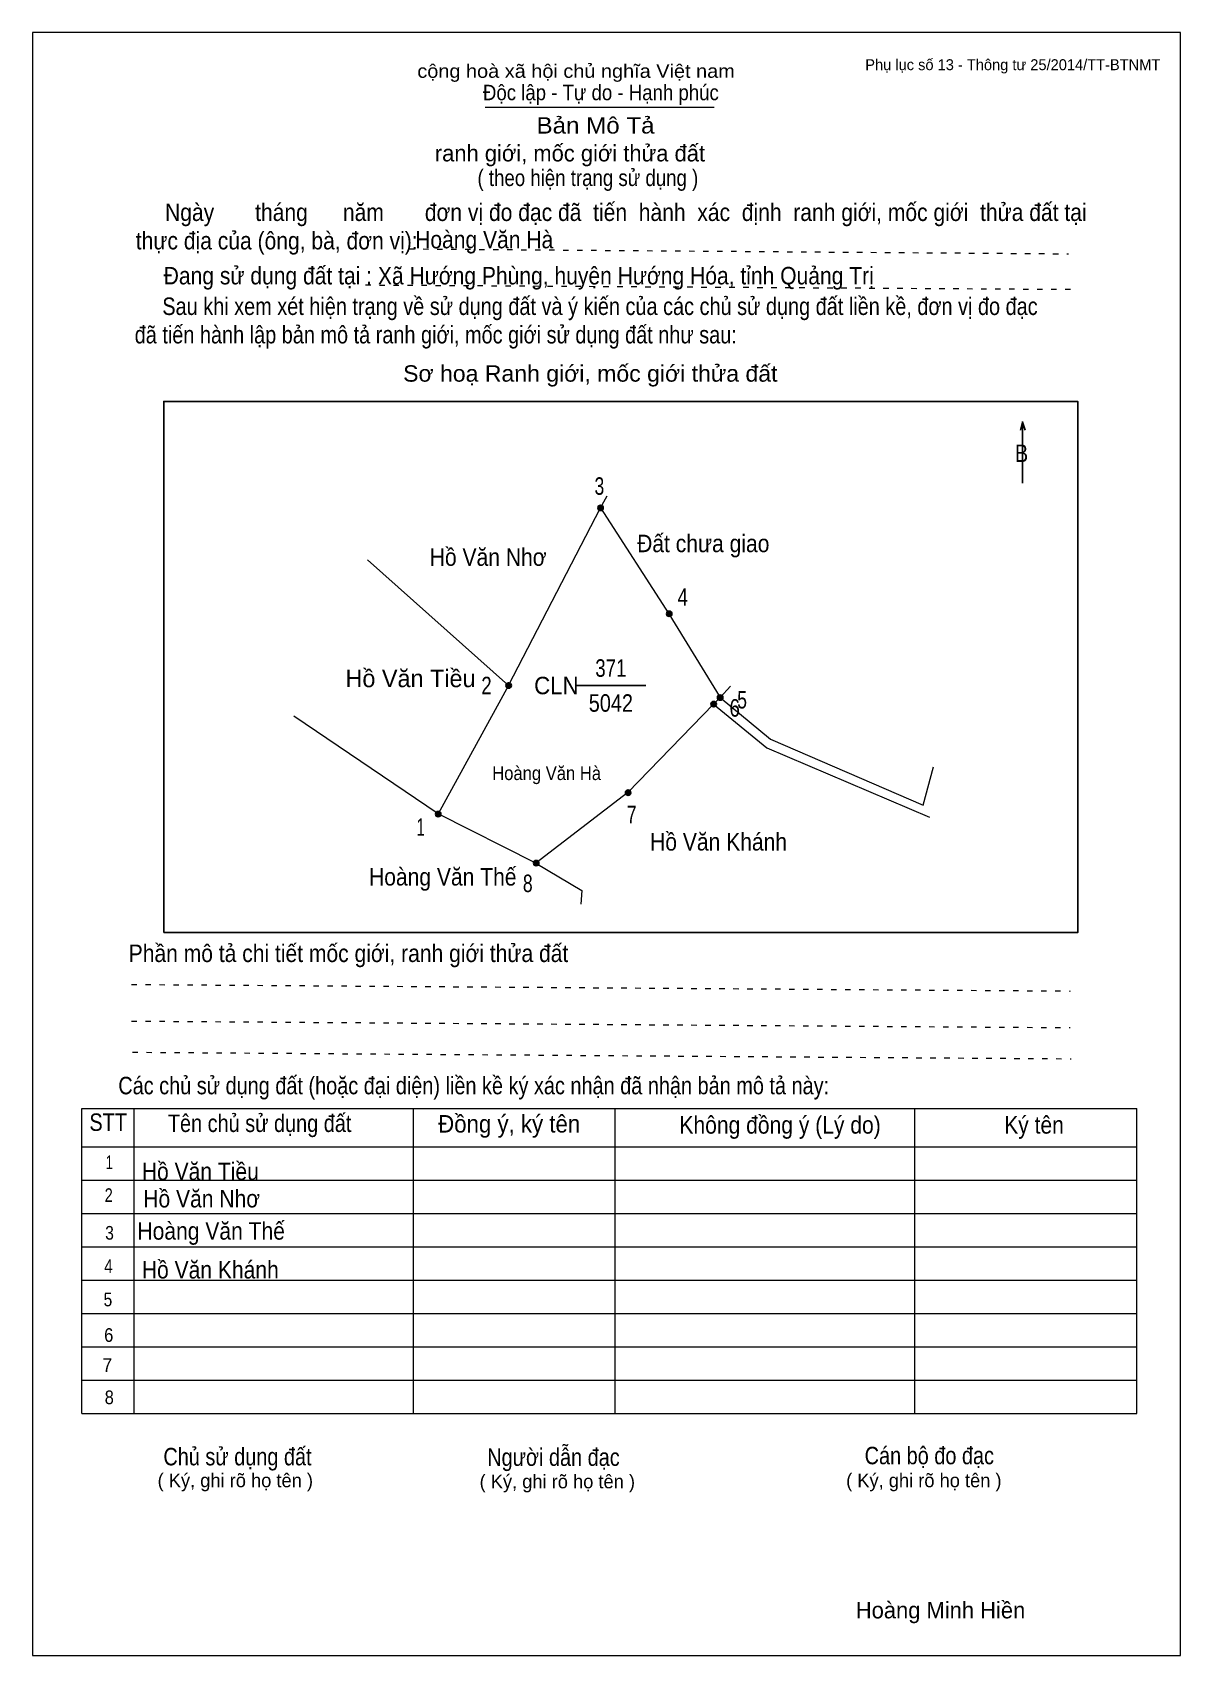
# Model space of a CAD drawing. Header units: centimetres. Extents: x 0 to 21, y 0 to 29.7.
import ezdxf
from ezdxf.enums import TextEntityAlignment as Align

# ---------------------------------------------------------------- set-up
doc = ezdxf.new("R2010")
doc.units = ezdxf.units.CM
doc.header["$LTSCALE"] = 0.13
doc.linetypes.add('DOTTED', pattern=[1.5, 0.3, -1.2])
for name, color, linetype, lineweight in [('1', 7, 'Continuous', 13), ('32', 7, 'Continuous', 25), ('33', 7, 'Continuous', 25), ('61', 7, 'Continuous', 13), ('62', 7, 'Continuous', 13)]:
    doc.layers.add(name, color=color, linetype=linetype, lineweight=lineweight)
for name, color, linetype in [('34', 7, 'Continuous'), ('45', 7, 'Continuous'), ('63', 7, 'Continuous')]:
    doc.layers.add(name, color=color, linetype=linetype)

msp = doc.modelspace()

# ---------------------------------------------------------------- hatches: boundary and pattern name
at = {"layer": '32'}
for points in [[(10.4411, 21, 1), (10.3411, 21, 1)], [(11.6974, 19.0634, 1), (11.5974, 19.0634, 1)], [(8.7601, 17.75, 1), (8.6601, 17.75, 1)], [(12.6293, 17.5303, 1), (12.5293, 17.5303, 1)], [(12.511, 17.4093, 1), (12.411, 17.4093, 1)], [(10.9454, 15.7888, 1), (10.8454, 15.7888, 1)], [(7.4713, 15.3966, 1), (7.3713, 15.3966, 1)], [(9.2644, 14.5, 1), (9.1644, 14.5, 1)]]:
    msp.add_hatch(color=256, dxfattribs=at).paths.add_polyline_path(points)

# ---------------------------------------------------------------- linework, layer by layer
at = {"layer": '1'}
msp.add_lwpolyline([(21, 0), (21, 29.7), (0, 29.7), (0, 0)], close=True, dxfattribs=at)
at = {"layer": '32'}
for centre in [(10.3911, 21), (11.6474, 19.0634), (8.7101, 17.75), (12.5793, 17.5303), (12.461, 17.4093), (10.8954, 15.7888), (7.4213, 15.3966), (9.2144, 14.5)]:
    msp.add_circle(centre, 0.05, dxfattribs=at)
at = {"layer": '33'}
msp.add_line((9.94, 17.75), (11.22, 17.75), dxfattribs=at)
at = {"layer": '61'}
for p, q in [((10.39, 21), (10.51, 21.22)), ((8.71, 17.75), (10.39, 21)), ((12.58, 17.53), (12.46, 17.41))]:
    msp.add_line(p, q, dxfattribs=at)
for points in [[(10.39, 21), (11.64, 19.06), (12.58, 17.53), (12.77, 17.74)], [(6.13, 20.05), (8.71, 17.75), (7.42, 15.4)], [(12.58, 17.53), (13.5, 16.77), (16.29, 15.56), (16.48, 16.26)], [(12.46, 17.41), (10.89, 15.79), (9.21, 14.5)], [(12.46, 17.41), (13.43, 16.61), (16.41, 15.34)], [(9.21, 14.5), (7.42, 15.4), (4.78, 17.19)], [(9.21, 14.5), (10.05, 14), (10.03, 13.75)]]:
    msp.add_lwpolyline(points, dxfattribs=at)
at = {"layer": '62'}
for p, q in [((8.28, 28.33), (12.47, 28.33)), ((0.9, 10.01), (20.2, 10.01)), ((0.9, 4.43), (0.9, 10.01)), ((1.86, 4.43), (1.86, 10.01)), ((6.97, 4.43), (6.97, 9.99)), ((10.66, 4.43), (10.66, 9.99)), ((16.14, 4.43), (16.14, 10.01)), ((20.2, 4.43), (20.2, 10.01)), ((0.9, 9.31), (20.2, 9.31)), ((0.9, 8.7), (20.2, 8.7)), ((0.9, 8.09), (20.2, 8.09)), ((0.9, 7.48), (20.2, 7.48)), ((0.9, 6.87), (20.2, 6.87)), ((0.9, 6.26), (20.2, 6.26)), ((0.9, 5.65), (20.2, 5.65)), ((0.9, 5.04), (20.2, 5.04)), ((0.9, 4.43), (20.2, 4.43))]:
    msp.add_line(p, q, dxfattribs=at)
at = {"layer": '62', "linetype": 'DOTTED'}
for p, q in [((6.89, 25.74), (18.95, 25.65)), ((6.09, 25.08), (19.04, 25)), ((1.81, 12.28), (18.98, 12.16)), ((1.81, 11.61), (18.98, 11.49)), ((1.83, 11.04), (19, 10.92))]:
    msp.add_line(p, q, dxfattribs=at)
at = {"layer": '62', "lineweight": 25}
for p, q in [((18.11, 22.58), (18.11, 21.45)), ((18.11, 22.57), (18.07, 22.42)), ((18.11, 22.57), (18.16, 22.42))]:
    msp.add_line(p, q, dxfattribs=at)
msp.add_lwpolyline([(2.4, 13.23), (19.12, 13.23), (19.12, 22.95), (2.4, 22.95)], close=True, dxfattribs=at)

# ---------------------------------------------------------------- texts
at = {"layer": '32'}
for s, width, p in [('3', 0.75, (10.37, 21.24)), ('4', 0.8, (11.895, 19.21)), ('2', 0.8, (8.305, 17.59)), ('5', 0.75, (12.98, 17.33)), ('6', 0.8, (12.845, 17.18)), ('7', 0.75, (10.96, 15.23)), ('1', 0.65, (7.1, 15)), ('8', 0.75, (9.06, 13.97))]:
    msp.add_text(s, height=0.32, dxfattribs=dict(at, width=width)).set_placement(p, align=Align.CENTER)
at = {"layer": '33'}
for s, width, p in [('Đất chưa giao', 0.9, (12.27, 20.19)), ('Hồ Văn Nhơ', 0.9, (8.335, 19.94)), ('371', 0.8, (10.58, 17.91)), ('5042', 0.85, (10.58, 17.27)), ('Hồ Văn Khánh', 0.9, (12.55, 14.73)), ('Hoàng Văn Thế', 0.9, (7.505, 14.09)), ('Hồ Văn Nhơ', 0.9, (3.095, 8.2))]:
    msp.add_text(s, height=0.32, dxfattribs=dict(at, width=width)).set_placement(p, align=Align.CENTER)
msp.add_text('Hồ Văn Tiều', height=0.32, dxfattribs=at).set_placement((6.915, 17.72), align=Align.CENTER)
at = {"layer": '33', "width": 0.95}
msp.add_text('CLN', height=0.32, dxfattribs=at).set_placement((9.99, 17.59), align=Align.RIGHT)
at = {"layer": '34', "width": 0.9}
for s, p in [('Hoàng Văn Hà', (7, 25.75)), ('Hồ Văn Tiều', (2, 8.7)), ('Hoàng Văn Thế', (1.92, 7.61)), ('Hồ Văn Khánh', (2, 6.9))]:
    msp.add_text(s, height=0.32, dxfattribs=at).set_placement(p)
at = {"layer": '45', "width": 0.9}
msp.add_text('Hoàng Văn Hà', height=0.2521, dxfattribs=at).set_placement((9.405, 16.02), align=Align.CENTER)
at = {"layer": '62'}
for s, height, width, p in [('cộng hoà xã hội chủ nghĩa Việt nam', 0.2474, 1.1, (7.04, 28.87)), ('Độc lập - Tự do - Hạnh phúc', 0.2828, 0.9, (8.24, 28.46)), ('Bản Mô Tả', 0.3, 1.1, (9.22, 27.85)), ('( theo hiện trạng sử dụng )', 0.3, 0.85, (8.14, 26.89)), ('     Ngày       tháng      năm       đơn vị đo đạc đã  tiến  hành  xác  định  ranh giới, mốc giới  thửa đất tại ', 0.32, 0.9, (1.89, 26.25)), ('thực địa của (ông, bà, đơn vị): ', 0.32, 0.9, (1.89, 25.73)), ('Đang sử dụng đất tại : Xã Hướng Phùng, huyện Hướng Hóa, tỉnh Quảng Trị', 0.32, 0.9, (2.4, 25.09)), ('     Sau khi xem xét hiện trạng về sử dụng đất và ý kiến của các chủ sử dụng đất liền kề, đơn vị đo đạc ', 0.32, 0.85, (1.87, 24.53)), ('đã tiến hành lập bản mô tả ranh giới, mốc giới sử dụng đất như sau:', 0.32, 0.85, (1.87, 24.01)), ('Sơ hoạ Ranh giới, mốc giới thửa đất', 0.3, 1.05, (6.78, 23.31)), ('B', 0.32, 0.85, (17.97, 21.84)), ('Phần mô tả chi tiết mốc giới, ranh giới thửa đất ', 0.32, 0.9, (1.76, 12.69)), ('Các chủ sử dụng đất (hoặc đại diện) liền kề ký xác nhận đã nhận bản mô tả này:', 0.32, 0.85, (1.57, 10.27))]:
    msp.add_text(s, height=height, dxfattribs=dict(at, width=width)).set_placement(p)
msp.add_text('ranh giới, mốc giới thửa đất', height=0.3, dxfattribs=at).set_placement((7.36, 27.34))
for s, height, width, p in [('STT', 0.32, 0.85, (1.385, 9.6)), ('Tên chủ sử dụng đất', 0.32, 0.85, (4.155, 9.58)), ('Đồng ý, ký tên', 0.32, 0.95, (8.72, 9.57)), ('Không đồng ý (Lý do)', 0.32, 0.9, (13.675, 9.55)), ('Ký tên', 0.32, 0.9, (18.32, 9.55)), ('1', 0.25, 0.7, (1.405, 8.9)), ('2', 0.25, 0.8, (1.395, 8.3)), ('3', 0.25, 0.85, (1.41, 7.61)), ('4', 0.25, 0.85, (1.39, 7)), ('5', 0.25, 0.85, (1.38, 6.39)), ('6', 0.25, 0.9, (1.395, 5.74)), ('7', 0.25, 0.95, (1.37, 5.19)), ('8', 0.25, 0.9, (1.405, 4.6)), ('Người dẫn đạc', 0.32, 0.85, (9.53, 3.47)), ('Chủ sử dụng đất', 0.32, 0.85, (3.75, 3.48)), ('Cán bộ đo đạc', 0.32, 0.85, (16.405, 3.5))]:
    msp.add_text(s, height=height, dxfattribs=dict(at, width=width)).set_placement(p, align=Align.CENTER)
for p in [(3.71, 3.08), (9.6, 3.06), (16.305, 3.08)]:
    msp.add_text('( Ký, ghi rõ họ tên )', height=0.25, dxfattribs=at).set_placement(p, align=Align.CENTER)
at = {"layer": '63'}
msp.add_text('Phụ lục số 13 - Thông tư 25/2014/TT-BTNMT', height=0.2, dxfattribs=at).set_placement((20.63, 29.01), align=Align.RIGHT)
msp.add_text('Hoàng Minh Hiền', height=0.3, dxfattribs=at).set_placement((16.61, 0.68), align=Align.CENTER)

doc.saveas('drawing.dxf')
